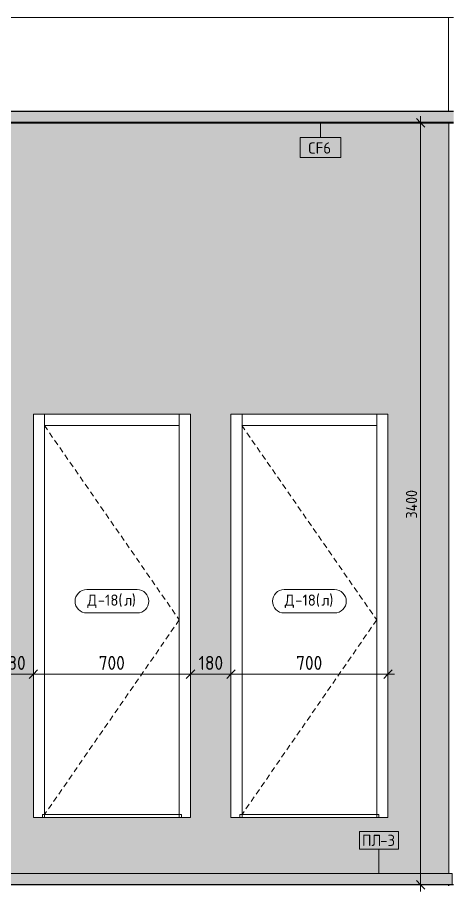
# Model space of a CAD drawing. Header units: millimetres. Extents: x -3511 to 67671, y -1987 to 16130.
# Drawn here: x 50474 to 52417, y 8370 to 12270 of the extents above; entities that cross this region are included whole.
import ezdxf

# ---------------------------------------------------------------- set-up
doc = ezdxf.new("R2010")
doc.units = ezdxf.units.MM
doc.linetypes.add('200_ШТРИХ__ш1_п0_6_', pattern=[40, 25, -15])
for name, color, linetype, lineweight in [('A-ANNO-DIMS', 7, 'Continuous', 9), ('A-ANNO-DIMS-25', 7, 'Continuous', 9), ('A-CLNG-IDEN', 7, 'Continuous', 9), ('A-DOOR', 7, 'Continuous', 9), ('A-DOOR-2', 7, '200_ШТРИХ__ш1_п0_6_', 9), ('A-DOOR-FRAM-1', 7, 'Continuous', 9), ('A-DOOR-IDEN', 7, 'Continuous', 9), ('A-FLOR', 7, 'Continuous', 9), ('A-GENM', 7, 'Continuous', 9), ('A-GENM-IDEN', 7, 'Continuous', 9), ('A-WALL-PATT', 7, 'Continuous', 9), ('I-WALL', 7, 'Continuous', 9)]:
    doc.layers.add(name, color=color, linetype=linetype, lineweight=lineweight)
for name, color, linetype, lineweight, true_color in [('A-CLNG-1', 7, 'Continuous', 9, 0x787878), ('A-CLNG-FNSH-1', 7, 'Continuous', 30, 0x3c3c3c), ('A-FLOR-FNSH-1', 7, 'Continuous', 30, 0x3c3c3c)]:
    doc.layers.add(name, color=color, linetype=linetype, lineweight=lineweight, true_color=true_color)
doc.styles.add('GOST Common_5', font='GOST_Common.ttf', dxfattribs={"height": 50})
doc.styles.add('ISOCPEUR_2', font='isocpeur.ttf', dxfattribs={"width": 0.9, "height": 62.5})
doc.styles.add('ISOCPEUR_3', font='isocpeur.ttf', dxfattribs={"width": 0.9, "height": 50})
doc.dimstyles.new('ISO-2_0_0_9К_Средний_округл2', dxfattribs={"dimscale": 304.8, "dimtxt": 49.799059, "dimasz": 0.123031, "dimexe": 0.098425, "dimexo": 0, "dimgap": 0, "dimtad": 1, "dimdec": 0, "dimrnd": 10, "dimzin": 0, "dimdsep": 46, "dimtxsty": 'ISOCPEUR_3', "dimblk1": 'OBLIQUE', "dimblk2": 'OBLIQUE', "dimsah": 1, "dimcen": 0.09, "dimdle": 0.098425, "dimazin": 0, "dimtfac": 1, "dimtdec": 4, "dimtix": 1, "dimtmove": 0, "dimatfit": 3, "dimfxl": 1, "dimtvp": 1, "dimtolj": 1, "dimtzin": 0, "dimarcsym": 2})
doc.dimstyles.new('ISO-2_5_0_9К_БОЛЬШОЙ_1', dxfattribs={"dimscale": 304.8, "dimtxt": 62.248823, "dimasz": 0.123031, "dimexe": 0.098425, "dimexo": 0.246063, "dimgap": 0, "dimtad": 1, "dimdec": 0, "dimrnd": 10, "dimzin": 0, "dimdsep": 46, "dimtxsty": 'ISOCPEUR_2', "dimblk1": 'OBLIQUE', "dimblk2": 'OBLIQUE', "dimsah": 1, "dimcen": 0.09, "dimdle": 0.098425, "dimazin": 0, "dimtfac": 1, "dimtdec": 4, "dimtix": 1, "dimtmove": 0, "dimatfit": 3, "dimfxl": 1, "dimtvp": 1, "dimtolj": 1, "dimtzin": 0, "dimarcsym": 2})

# ---------------------------------------------------------------- blocks, each defined once
blk = doc.blocks.new('110_Дверь_СКБ_1Ст - д-18 700x2100h_Технический шкаф ЭОМ и СС-23257539-Развертка 3_45-3')
at = {"layer": 'A-DOOR'}
for p, q in [((-11200, 10450), (-11800, 10450)), ((-11800, 8714), (-11800, 10450)), ((-11200, 10450), (-11200, 8714)), ((-11200, 8714), (-11800, 8714))]:
    blk.add_line(p, q, dxfattribs=at)
at = {"layer": 'A-DOOR-2'}
for p, q in [((-11801.4, 10450), (-11200, 9582)), ((-11200, 9582), (-11800, 8714))]:
    blk.add_line(p, q, dxfattribs=at)
at = {"layer": 'A-DOOR-FRAM-1'}
for p, q in [((-11800, 10450), (-11800, 10500)), ((-11800, 10500), (-11800, 8700)), ((-11200, 10500), (-11200, 10450)), ((-11200, 10500), (-11200, 8700)), ((-11200, 10450), (-11800, 10450)), ((-11810, 8700), (-11810, 8714)), ((-11190, 8714), (-11810, 8714)), ((-11190, 8714), (-11190, 8700))]:
    blk.add_line(p, q, dxfattribs=at)
blk = doc.blocks.new('Плинтус - Плинтус темный _ст_школа_-33413761-Развертка 3_45-3')
at = {"layer": 'A-GENM'}
blk.add_line((-10864, 8450), (-10864, 8400), dxfattribs=at)
blk = doc.blocks.new('Плинтус - Плинтус темный _ст_школа_-33413724-Развертка 3_45-3')
at = {"layer": 'A-GENM'}
blk.add_hatch(color=256, dxfattribs=at).paths.add_polyline_path([(-10900, 8400), (-10864, 8400), (-10864, 8450), (-14565, 8450), (-14565, 8400), (-10987.2, 8400)])
for p in [(-14565, 8450), (-10864, 8400)]:
    blk.add_line(p, (-10864, 8450), dxfattribs=at)
blk = doc.blocks.new('DIMBLOCK48-Развертка 3_45-3')
at = {"layer": 'A-ANNO-DIMS-25'}
for p, q in [((50365.1, 9234.8), (50365.1, 9369.8)), ((50545.1, 9394.8), (50545.1, 9309.8)), ((50545.1, 9339.8), (50545.1, 9394.8)), ((50365.1, 9339.8), (50545.1, 9339.8)), ((50365.1, 9339.8), (50365.1, 9234.8))]:
    blk.add_line(p, q, dxfattribs=at)
at = {"layer": 'A-ANNO-DIMS-25', "lineweight": 20}
for p, q in [((50365.1, 9339.8), (50346.4, 9321)), ((50365.1, 9339.8), (50383.9, 9358.5)), ((50545.1, 9339.8), (50526.4, 9321)), ((50545.1, 9339.8), (50563.9, 9358.5))]:
    blk.add_line(p, q, dxfattribs=at)
at = {"layer": 'A-ANNO-DIMS-25', "color": 0, "insert": (50401.3, 9421.4), "char_height": 62.5, "width": 129.286, "attachment_point": 1, "line_spacing_factor": 1.149209, "style": 'ISOCPEUR_2'}
blk.add_mtext('180', dxfattribs=at)
blk = doc.blocks.new('_Oblique')
at = {"color": 0, "linetype": 'ByBlock', "lineweight": -2}
blk.add_line((-0.5, -0.5), (0.5, 0.5), dxfattribs=at)
blk = doc.blocks.new('DIMBLOCK49-Развертка 3_45-3')
at = {"layer": 'A-ANNO-DIMS-25'}
for p, q in [((50545.1, 9394.8), (50545.1, 9309.8)), ((50545.1, 9339.8), (50545.1, 9394.8)), ((51245.1, 9234.8), (51245.1, 9369.8)), ((50545.1, 9339.8), (51245.1, 9339.8)), ((51245.1, 9339.8), (51245.1, 9234.8))]:
    blk.add_line(p, q, dxfattribs=at)
at = {"layer": 'A-ANNO-DIMS-25', "lineweight": 20}
for p, q in [((50545.1, 9339.8), (50526.4, 9321)), ((50545.1, 9339.8), (50563.9, 9358.5)), ((51245.1, 9339.8), (51226.4, 9321)), ((51245.1, 9339.8), (51263.9, 9358.5))]:
    blk.add_line(p, q, dxfattribs=at)
at = {"layer": 'A-ANNO-DIMS-25', "color": 0, "insert": (50835.9, 9421.4), "char_height": 62.5, "width": 142.215, "attachment_point": 1, "line_spacing_factor": 1.149209, "style": 'ISOCPEUR_2'}
blk.add_mtext('700', dxfattribs=at)
blk = doc.blocks.new('DIMBLOCK50-Развертка 3_45-3')
at = {"layer": 'A-ANNO-DIMS-25'}
for p, q in [((51245.1, 9234.8), (51245.1, 9369.8)), ((51425.1, 9394.8), (51425.1, 9309.8)), ((51425.1, 9339.8), (51425.1, 9394.8)), ((51245.1, 9339.8), (51425.1, 9339.8)), ((51245.1, 9339.8), (51245.1, 9234.8))]:
    blk.add_line(p, q, dxfattribs=at)
at = {"layer": 'A-ANNO-DIMS-25', "lineweight": 20}
for p, q in [((51245.1, 9339.8), (51226.4, 9321)), ((51245.1, 9339.8), (51263.9, 9358.5)), ((51425.1, 9339.8), (51406.4, 9321)), ((51425.1, 9339.8), (51443.9, 9358.5))]:
    blk.add_line(p, q, dxfattribs=at)
at = {"layer": 'A-ANNO-DIMS-25', "color": 0, "insert": (51281.3, 9421.4), "char_height": 62.5, "width": 129.286, "attachment_point": 1, "line_spacing_factor": 1.149209, "style": 'ISOCPEUR_2'}
blk.add_mtext('180', dxfattribs=at)
blk = doc.blocks.new('DIMBLOCK51-Развертка 3_45-3')
at = {"layer": 'A-ANNO-DIMS-25'}
for p, q in [((52125.1, 9537.4), (52125.1, 9309.8)), ((52125.1, 9339.8), (52125.1, 9537.4)), ((51425.1, 9394.8), (51425.1, 9309.8)), ((51425.1, 9339.8), (51425.1, 9394.8)), ((51425.1, 9339.8), (52155.1, 9339.8))]:
    blk.add_line(p, q, dxfattribs=at)
at = {"layer": 'A-ANNO-DIMS-25', "lineweight": 20}
for p, q in [((51425.1, 9339.8), (51406.4, 9321)), ((51425.1, 9339.8), (51443.9, 9358.5)), ((52125.1, 9339.8), (52106.4, 9321)), ((52125.1, 9339.8), (52143.9, 9358.5))]:
    blk.add_line(p, q, dxfattribs=at)
at = {"layer": 'A-ANNO-DIMS-25', "color": 0, "insert": (51715.9, 9421.4), "char_height": 62.5, "width": 142.215, "attachment_point": 1, "line_spacing_factor": 1.149209, "style": 'ISOCPEUR_2'}
blk.add_mtext('700', dxfattribs=at)
blk = doc.blocks.new('М_двери - Типоразмер_рамка-25223575-Развертка 3_45-3')
at = {"layer": 'A-DOOR-IDEN'}
for p, q in [((-13957.6, 9717), (-14182.4, 9717)), ((-14182.4, 9613), (-13957.6, 9613))]:
    blk.add_line(p, q, dxfattribs=at)
for centre, start, end in [((-14182.4, 9665), 90, 270), ((-13957.6, 9665), 270, 90)]:
    blk.add_arc(centre, 52, start, end, dxfattribs=at)
blk = doc.blocks.new('М_потолков - Марка_ Имя типа-25382930-Развертка 3_45-3')
at = {"layer": 'A-CLNG-IDEN'}
for p, q in [((-11359.4, 11734.8), (-11540.6, 11734.8)), ((-11540.6, 11734.8), (-11540.6, 11645.4)), ((-11359.4, 11645.4), (-11359.4, 11734.8)), ((-11540.6, 11645.4), (-11359.4, 11645.4))]:
    blk.add_line(p, q, dxfattribs=at)
blk = doc.blocks.new('Mark Reiling - Mark Reiling-26174330-Развертка 3_45-3')
at = {"layer": 'A-GENM-IDEN'}
for p, q in [((-11277, 8638.3), (-11277, 8559.5)), ((-11277, 8638.3), (-11103.5, 8638.3)), ((-11103.5, 8638.3), (-11277, 8638.3)), ((-11277, 8638.3), (-11277, 8559.5)), ((-11103.5, 8559.5), (-11103.5, 8638.3)), ((-11103.5, 8559.5), (-11103.5, 8638.3)), ((-11277, 8559.5), (-11103.5, 8559.5)), ((-11277, 8559.5), (-11103.5, 8559.5))]:
    blk.add_line(p, q, dxfattribs=at)
blk = doc.blocks.new('DIMBLOCK55-Развертка 3_45-3')
at = {"layer": 'A-ANNO-DIMS-25', "lineweight": 20}
for p, q in [((52270.7, 11800), (52251.9, 11818.8)), ((52270.7, 11800), (52289.4, 11781.2)), ((52270.7, 8400), (52251.9, 8418.7)), ((52270.7, 8400), (52289.4, 8381.2))]:
    blk.add_line(p, q, dxfattribs=at)
at = {"layer": 'A-ANNO-DIMS-25'}
for p, q in [((52270.7, 8370), (52270.7, 11830)), ((52244.2, 11800), (52300.7, 11800)), ((52270.7, 11800), (52244.2, 11800)), ((52244.2, 8400), (52300.7, 8400)), ((52270.7, 8400), (52244.2, 8400))]:
    blk.add_line(p, q, dxfattribs=at)
at = {"layer": 'A-ANNO-DIMS-25', "color": 0, "insert": (52205.3, 10034.4), "char_height": 50, "width": 157.442, "attachment_point": 1, "rotation": 90, "line_spacing_factor": 1.149209, "style": 'ISOCPEUR_3'}
blk.add_mtext('3400', dxfattribs=at)

msp = doc.modelspace()

# ---------------------------------------------------------------- hatches: boundary and pattern name
at = {"layer": 'A-CLNG-1'}
msp.add_hatch(color=256, dxfattribs=at).paths.add_polyline_path([(52417.4, 11800), (52417.4, 11850), (48575.1, 11850), (48575.1, 11800), (52396.1, 11800)])
at = {"layer": 'A-FLOR'}
msp.add_hatch(color=256, dxfattribs=at).paths.add_polyline_path([(52411.1, 8400), (52417.4, 8400), (52417.4, 8402), (52411.1, 8402), (52411.1, 8400.6)])
at = {"layer": 'A-WALL-PATT'}
h = msp.add_hatch(color=256, dxfattribs=at)
h.paths.add_polyline_path([(49634.2, 8450), (52396.1, 8450), (52396.1, 11800), (48575.1, 11800), (48575.1, 11700), (48296.1, 11700), (48296.1, 9200), (48695.1, 9200), (48695.1, 9198.6), (48696.1, 9198.6), (48696.1, 9050), (48715.1, 9050), (48715.1, 8500), (48696.1, 8500), (48696.1, 8450), (49618, 8450)])
h.paths.add_polyline_path([(51425.1, 8700), (51425.1, 10500), (52125.1, 10500), (52125.1, 8700), (51640.7, 8700)])
h.paths.add_polyline_path([(48792.8, 8700), (48755.2, 8700), (48755.2, 10500), (49455.2, 10500), (49455.2, 8700), (48805.2, 8700)])
h.paths.add_polyline_path([(49828.4, 8700), (49665.1, 8700), (49665.1, 10500), (50365.1, 10500), (50365.1, 8700), (50338.6, 8700)])
h.paths.add_polyline_path([(50864, 8700), (50545.1, 8700), (50545.1, 10500), (51245.1, 10500), (51245.1, 8700)])

# ---------------------------------------------------------------- linework, layer by layer
at = {"layer": 'A-CLNG-FNSH-1'}
for p, q in [((52417.4, 11850), (48575.1, 11850)), ((52417.4, 11801), (48575.1, 11801)), ((48575.1, 11800), (52417.4, 11800))]:
    msp.add_line(p, q, dxfattribs=at)
at = {"layer": 'A-CLNG-IDEN'}
msp.add_line((51825.1, 11800), (51825.1, 11734.8), dxfattribs=at)
at = {"layer": 'A-FLOR'}
for p, q in [((48575.1, 12270), (52417.4, 12270)), ((52411.1, 8402), (52417.4, 8402))]:
    msp.add_line(p, q, dxfattribs=at)
at = {"layer": 'A-FLOR-FNSH-1'}
for p, q in [((52417.4, 8400), (48295.1, 8400)), ((52395.1, 8400), (52395.1, 8396.1))]:
    msp.add_line(p, q, dxfattribs=at)
at = {"layer": 'A-GENM-IDEN'}
msp.add_line((52084.9, 8450), (52084.9, 8558.4), dxfattribs=at)
at = {"layer": 'I-WALL'}
for p, q in [((52395.1, 11850), (52395.1, 12270)), ((52396.1, 8450), (52396.1, 11800)), ((50545.1, 8700), (50545.1, 10500)), ((50545.1, 10500), (51245.1, 10500)), ((51245.1, 10500), (51245.1, 8700)), ((51425.1, 8700), (51425.1, 10500)), ((51425.1, 10500), (52125.1, 10500)), ((52125.1, 10500), (52125.1, 8700)), ((51245.1, 8700), (50545.1, 8700)), ((52125.1, 8700), (51425.1, 8700))]:
    msp.add_line(p, q, dxfattribs=at)

# ---------------------------------------------------------------- block references
at = {"layer": 'A-CLNG-IDEN'}
msp.add_blockref('М_потолков - Марка_ Имя типа-25382930-Развертка 3_45-3', (63275.1, 0), dxfattribs=at)
at = {"layer": 'A-DOOR'}
for p in [(62395.1, 0), (63275.1, 0)]:
    msp.add_blockref('110_Дверь_СКБ_1Ст - д-18 700x2100h_Технический шкаф ЭОМ и СС-23257539-Развертка 3_45-3', p, dxfattribs=at)
at = {"layer": 'A-DOOR-IDEN'}
for p in [(64965.1, 0), (65845.1, 0)]:
    msp.add_blockref('М_двери - Типоразмер_рамка-25223575-Развертка 3_45-3', p, dxfattribs=at)
at = {"layer": 'A-GENM'}
for name in ['Плинтус - Плинтус темный _ст_школа_-33413724-Развертка 3_45-3', 'Плинтус - Плинтус темный _ст_школа_-33413761-Развертка 3_45-3']:
    msp.add_blockref(name, (63275.1, 0), dxfattribs=at)
at = {"layer": 'A-GENM-IDEN'}
msp.add_blockref('Mark Reiling - Mark Reiling-26174330-Развертка 3_45-3', (63275.1, 0), dxfattribs=at)

# ---------------------------------------------------------------- texts
at = {"layer": 'A-CLNG-IDEN', "insert": (51768.7, 11712.6), "char_height": 50, "width": 132.278, "attachment_point": 1, "style": 'GOST Common_5'}
msp.add_mtext('CF6', dxfattribs=at)
at = {"layer": 'A-DOOR-IDEN', "char_height": 50, "attachment_point": 1, "style": 'GOST Common_5'}
for s, insert, width in [('\\fGOST Common|b0|i0|c204|p34|;Д', (50785.3, 9695.3), 56.118), ('-18(', (50831.6, 9695.3), 142.3), ('\\fGOST Common|b0|i0|c204|p34|;л', (50949, 9695.3), 42.089), ('\\fGOST Common|b0|i0|c204|p34|;)', (50983.8, 9695.3), 24.051), ('\\fGOST Common|b0|i0|c204|p34|;Д', (51665.3, 9695.3), 56.118), ('-18(', (51711.6, 9695.3), 142.3), ('\\fGOST Common|b0|i0|c204|p34|;л', (51829, 9695.3), 42.089), ('\\fGOST Common|b0|i0|c204|p34|;)', (51863.8, 9695.3), 24.051)]:
    msp.add_mtext(s, dxfattribs=dict(at, insert=insert, width=width))
at = {"layer": 'A-GENM-IDEN', "char_height": 50, "attachment_point": 1, "style": 'GOST Common_5'}
for s, insert, width in [('ПЛ', (52009.8, 8623.3), 98.207), ('-3', (52090.8, 8623.3), 86.181)]:
    msp.add_mtext(s, dxfattribs=dict(at, insert=insert, width=width))

# ---------------------------------------------------------------- dimensions: what is measured, and where the dimension line sits
at = {"layer": 'A-ANNO-DIMS'}
dim = msp.add_linear_dim(base=(52270.7, 11800), p1=(52244.2, 8400), p2=(52244.2, 11800), angle=90, dimstyle='ISO-2_0_0_9К_Средний_округл2', override={"dimpost": '<>', "dimfxl": 3400}, dxfattribs=at)
dim.commit()
dim.dimension.update_dxf_attribs({"geometry": 'DIMBLOCK55-Развертка 3_45-3', "text_midpoint": (52245.7, 10100)})
for base, p1, p2, override, picture, middle in [((52125.1, 9339.8), (51425.1, 9469.8), (52125.1, 9612.4), {"dimpost": '<>', "dimfxl": 714.368722}, 'DIMBLOCK51-Развертка 3_45-3', (51775.1, 9371)), ((50545.1, 9339.8), (50365.1, 9309.8), (50545.1, 9469.8), {"dimpost": '<>', "dimfxl": 240.831892}, 'DIMBLOCK48-Развертка 3_45-3', (50455.1, 9371)), ((51245.1, 9339.8), (50545.1, 9469.8), (51245.1, 9309.8), {"dimpost": '<>', "dimfxl": 718.052923}, 'DIMBLOCK49-Развертка 3_45-3', (50895.1, 9371)), ((51425.1, 9339.8), (51245.1, 9309.8), (51425.1, 9469.8), {"dimpost": '<>', "dimfxl": 240.831892}, 'DIMBLOCK50-Развертка 3_45-3', (51335.1, 9371))]:
    dim = msp.add_linear_dim(base=base, p1=p1, p2=p2, dimstyle='ISO-2_5_0_9К_БОЛЬШОЙ_1', override=override, dxfattribs=at)
    dim.commit()
    dim.dimension.update_dxf_attribs({"geometry": picture, "text_midpoint": middle})

doc.saveas('drawing.dxf')
